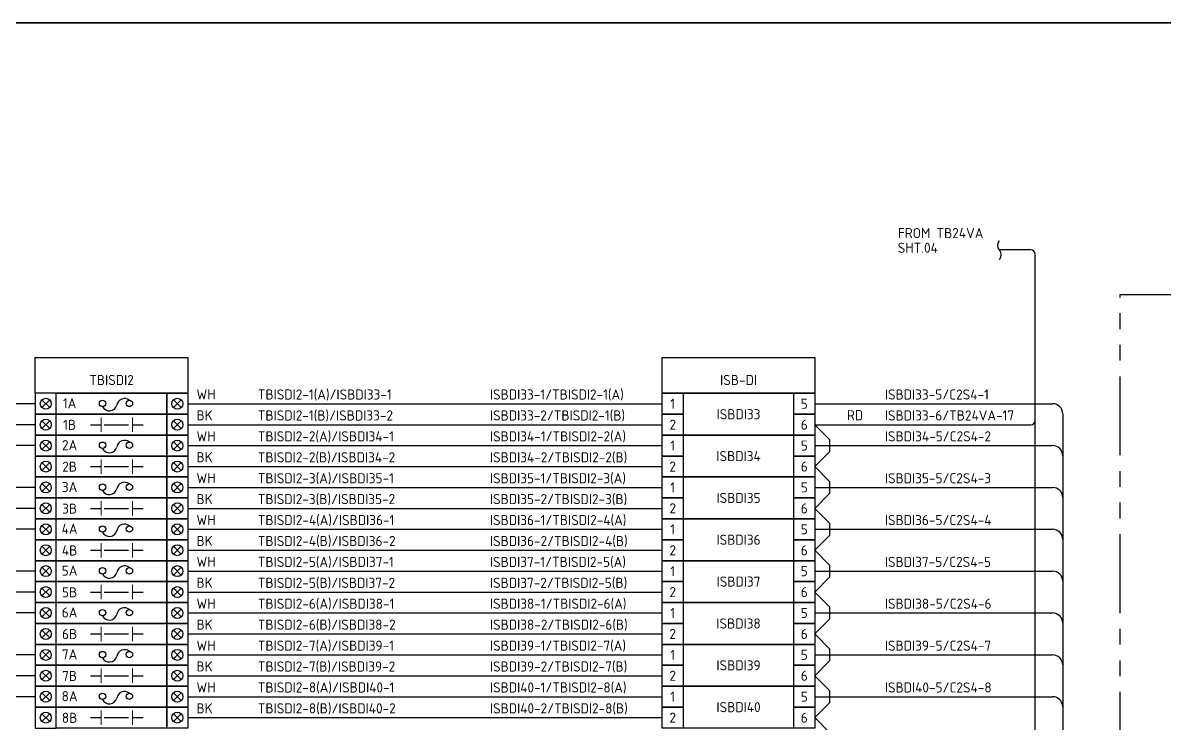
# Model space of a CAD drawing. Header units: inches. Extents: x 579627 to 667544, y 458630 to 507164.
# Drawn here: x 629398 to 630756, y 495412 to 496244 of the extents above; entities that cross this region are included whole.
import ezdxf
from ezdxf.enums import TextEntityAlignment as Align

# ---------------------------------------------------------------- set-up
doc = ezdxf.new("R2010")
doc.units = ezdxf.units.IN
doc.header["$MEASUREMENT"] = 0
doc.linetypes.add('PHANTOM2', pattern=[1.25, 0.625, -0.125, 0.125, -0.125, 0.125, -0.125])
for name, color, linetype in [('ASHADE', 7, 'Continuous'), ('HELPPOINT', 7, 'Continuous'), ('power', 7, 'Continuous')]:
    doc.layers.add(name, color=color, linetype=linetype)
doc.styles.add('HTX11', font='O8111901')
doc.styles.add('ISO3098B', font='ISO3098B.shx')

# ---------------------------------------------------------------- blocks, each defined once
blk = doc.blocks.new('TPA')
at = {"layer": 'HELPPOINT', "color": 4, "lineweight": 35}
blk.add_line((562706.8, 505019.3), (567131, 505019.3), dxfattribs=at)
blk.add_line((562706.8, 505019.3), (567131, 505019.3), dxfattribs=at)
at = {"style": 'HTX11'}
for tag, p in [('A', (566704.3, 502037.1)), ('B', (567038.2, 501963.3))]:
    blk.add_attdef(tag, text='', height=16.8, dxfattribs=at).set_placement(p, align=Align.MIDDLE_CENTER)
blk = doc.blocks.new('ISBDI')
at = {"color": 2}
for points in [[(616946.7, 495803.9), (616971.5, 495803.9), (616971.5, 495779.1), (616946.7, 495779.1)], [(616946.7, 495803.9), (617128, 495803.9), (617128, 495754.2), (616946.7, 495754.2)], [(617103.1, 495803.9), (617128, 495803.9), (617128, 495779.1), (617103.1, 495779.1)], [(616946.7, 495779.1), (616971.5, 495779.1), (616971.5, 495754.2), (616946.7, 495754.2)], [(617103.1, 495779.1), (617128, 495779.1), (617128, 495754.2), (617103.1, 495754.2)]]:
    blk.add_lwpolyline(points, close=True, dxfattribs=at)
at = {"color": 0, "style": 'ISO3098B'}
for s, p in [('1', (616959.1, 495791.5)), ('5', (617115.6, 495791.5)), ('2', (616959.1, 495766.6)), ('6', (617115.6, 495766.6))]:
    blk.add_text(s, height=12, dxfattribs=at).set_placement(p, align=Align.MIDDLE)

msp = doc.modelspace()

# ---------------------------------------------------------------- linework, layer by layer
at = {"color": 1}
for p, q in [((630597.3, 495974.2), (630560.1, 495974.2)), ((630602.3, 494976.1), (630602.3, 495969.2)), ((629430.4, 495796.1), (629421.1, 495786.9)), ((629421.1, 495796.1), (629430.4, 495786.9)), ((629577.6, 495796.1), (629586.9, 495786.9)), ((629586.9, 495796.1), (629577.6, 495786.9)), ((630340.3, 495766.6), (630357.9, 495749)), ((630340.3, 495766.6), (630597.3, 495766.6)), ((629430.4, 495746.4), (629421.1, 495737.1)), ((629421.1, 495746.4), (629430.4, 495737.1)), ((629577.6, 495746.4), (629586.9, 495737.1)), ((629586.9, 495746.4), (629577.6, 495737.1)), ((630357.9, 495749), (630357.9, 495734.5)), ((630340.3, 495716.9), (630357.9, 495734.5)), ((630340.3, 495716.9), (630357.9, 495699.3)), ((629430.4, 495696.7), (629421.1, 495687.4)), ((629421.1, 495696.7), (629430.4, 495687.4)), ((629577.6, 495696.7), (629586.9, 495687.4)), ((629586.9, 495696.7), (629577.6, 495687.4)), ((630357.9, 495699.3), (630357.9, 495684.8)), ((630340.3, 495667.2), (630357.9, 495684.8)), ((630340.3, 495667.2), (630357.9, 495649.6)), ((629430.4, 495646.9), (629421.1, 495637.7)), ((629421.1, 495646.9), (629430.4, 495637.7)), ((629577.6, 495646.9), (629586.9, 495637.7)), ((629586.9, 495646.9), (629577.6, 495637.7)), ((630357.9, 495649.6), (630357.9, 495635)), ((630340.3, 495617.5), (630357.9, 495635)), ((630340.3, 495617.5), (630357.9, 495599.9)), ((629430.4, 495597.2), (629421.1, 495588)), ((629421.1, 495597.2), (629430.4, 495588)), ((629577.6, 495597.2), (629586.9, 495588)), ((629586.9, 495597.2), (629577.6, 495588)), ((630357.9, 495599.9), (630357.9, 495585.3)), ((630340.3, 495567.7), (630357.9, 495585.3)), ((630340.3, 495567.7), (630357.9, 495550.2)), ((629430.4, 495547.5), (629421.1, 495538.2)), ((629421.1, 495547.5), (629430.4, 495538.2)), ((629577.6, 495547.5), (629586.9, 495538.2)), ((629586.9, 495547.5), (629577.6, 495538.2)), ((630357.9, 495550.2), (630357.9, 495535.6)), ((630340.3, 495518), (630357.9, 495535.6)), ((630340.3, 495518), (630357.9, 495500.4)), ((629430.4, 495497.8), (629421.1, 495488.5)), ((629421.1, 495497.8), (629430.4, 495488.5)), ((629577.6, 495497.8), (629586.9, 495488.5)), ((629586.9, 495497.8), (629577.6, 495488.5)), ((630357.9, 495500.4), (630357.9, 495485.9)), ((630340.3, 495468.3), (630357.9, 495485.9)), ((630340.3, 495468.3), (630357.9, 495450.7)), ((629430.4, 495448), (629421.1, 495438.8)), ((629421.1, 495448), (629430.4, 495438.8)), ((629577.6, 495448), (629586.9, 495438.8)), ((629586.9, 495448), (629577.6, 495438.8)), ((630357.9, 495450.7), (630357.9, 495436.1)), ((630340.3, 495418.6), (630357.9, 495436.1)), ((630340.3, 495418.6), (630357.9, 495401))]:
    msp.add_line(p, q, dxfattribs=at)
at = {"color": 4}
for p, q in [((629413.3, 495791.5), (628827.3, 495791.5)), ((629594.7, 495791.5), (630159, 495791.5)), ((630340.3, 495791.5), (630623.3, 495791.5)), ((630635.3, 495779.5), (630635.3, 494121)), ((629413.3, 495741.8), (628827.3, 495741.8)), ((629594.7, 495741.8), (630159, 495741.8)), ((630340.3, 495741.8), (630623.3, 495741.8)), ((629413.3, 495692), (628827.3, 495692)), ((629594.7, 495692), (630159, 495692)), ((630340.3, 495692), (630623.3, 495692)), ((629413.3, 495642.3), (628827.3, 495642.3)), ((629594.7, 495642.3), (630159, 495642.3)), ((630340.3, 495642.3), (630623.3, 495642.3)), ((629413.3, 495592.6), (628827.3, 495592.6)), ((629594.7, 495592.6), (630159, 495592.6)), ((630340.3, 495592.6), (630623.3, 495592.6)), ((629413.3, 495542.9), (628827.3, 495542.9)), ((629594.7, 495542.9), (630159, 495542.9)), ((630340.3, 495542.9), (630623.3, 495542.9)), ((629413.3, 495493.1), (628827.3, 495493.1)), ((629594.7, 495493.1), (630159, 495493.1)), ((630340.3, 495493.1), (630623.3, 495493.1)), ((629413.3, 495443.4), (628827.3, 495443.4)), ((629594.7, 495443.4), (630159, 495443.4)), ((630340.3, 495443.4), (630623.3, 495443.4))]:
    msp.add_line(p, q, dxfattribs=at)
at = {"color": 0, "lineweight": 9}
for p, q in [((629491.5, 495758.1), (629491.5, 495775.2)), ((629529, 495758.1), (629529, 495775.2)), ((629491.5, 495708.4), (629491.5, 495725.4)), ((629529, 495708.4), (629529, 495725.4)), ((629491.5, 495658.6), (629491.5, 495675.7)), ((629529, 495658.6), (629529, 495675.7)), ((629491.5, 495608.9), (629491.5, 495626)), ((629529, 495608.9), (629529, 495626)), ((629491.5, 495559.2), (629491.5, 495576.3)), ((629529, 495559.2), (629529, 495576.3)), ((629491.5, 495509.5), (629491.5, 495526.5)), ((629529, 495509.5), (629529, 495526.5)), ((629491.5, 495459.8), (629491.5, 495476.8)), ((629529, 495459.8), (629529, 495476.8)), ((629491.5, 495410), (629491.5, 495427.1)), ((629529, 495410), (629529, 495427.1))]:
    msp.add_line(p, q, dxfattribs=at)
at = {"color": 0}
for p, q in [((629413.3, 495766.6), (628827.3, 495766.6)), ((629430.4, 495771.3), (629421.1, 495762)), ((629421.1, 495771.3), (629430.4, 495762)), ((629479, 495766.6), (629491.5, 495766.6)), ((629495.4, 495766.6), (629524, 495766.6)), ((629529, 495766.6), (629541.6, 495766.6)), ((629577.6, 495771.3), (629586.9, 495762)), ((629586.9, 495771.3), (629577.6, 495762)), ((629594.7, 495766.6), (630159, 495766.6)), ((629430.4, 495721.5), (629421.1, 495712.3)), ((629421.1, 495721.5), (629430.4, 495712.3)), ((629577.6, 495721.5), (629586.9, 495712.3)), ((629586.9, 495721.5), (629577.6, 495712.3)), ((629479, 495716.9), (629491.5, 495716.9)), ((629495.4, 495716.9), (629524, 495716.9)), ((629529, 495716.9), (629541.6, 495716.9)), ((629594.7, 495716.9), (630159, 495716.9)), ((629413.3, 495667.2), (628827.3, 495667.2)), ((629430.4, 495671.8), (629421.1, 495662.6)), ((629421.1, 495671.8), (629430.4, 495662.6)), ((629479, 495667.2), (629491.5, 495667.2)), ((629495.4, 495667.2), (629524, 495667.2)), ((629529, 495667.2), (629541.6, 495667.2)), ((629577.6, 495671.8), (629586.9, 495662.6)), ((629586.9, 495671.8), (629577.6, 495662.6)), ((629594.7, 495667.2), (630159, 495667.2)), ((629430.4, 495622.1), (629421.1, 495612.8)), ((629421.1, 495622.1), (629430.4, 495612.8)), ((629479, 495617.5), (629491.5, 495617.5)), ((629495.4, 495617.5), (629524, 495617.5)), ((629529, 495617.5), (629541.6, 495617.5)), ((629577.6, 495622.1), (629586.9, 495612.8)), ((629586.9, 495622.1), (629577.6, 495612.8)), ((629594.7, 495617.5), (630159, 495617.5)), ((629430.4, 495572.4), (629421.1, 495563.1)), ((629421.1, 495572.4), (629430.4, 495563.1)), ((629577.6, 495572.4), (629586.9, 495563.1)), ((629586.9, 495572.4), (629577.6, 495563.1)), ((629413.3, 495567.7), (628827.3, 495567.7)), ((629479, 495567.7), (629491.5, 495567.7)), ((629495.4, 495567.7), (629524, 495567.7)), ((629529, 495567.7), (629541.6, 495567.7)), ((629594.7, 495567.7), (630159, 495567.7)), ((629430.4, 495522.6), (629421.1, 495513.4)), ((629421.1, 495522.6), (629430.4, 495513.4)), ((629479, 495518), (629491.5, 495518)), ((629495.4, 495518), (629524, 495518)), ((629529, 495518), (629541.6, 495518)), ((629577.6, 495522.6), (629586.9, 495513.4)), ((629586.9, 495522.6), (629577.6, 495513.4)), ((629594.7, 495518), (630159, 495518)), ((629413.3, 495468.3), (628827.3, 495468.3)), ((629430.4, 495472.9), (629421.1, 495463.7)), ((629421.1, 495472.9), (629430.4, 495463.7)), ((629479, 495468.3), (629491.5, 495468.3)), ((629495.4, 495468.3), (629524, 495468.3)), ((629529, 495468.3), (629541.6, 495468.3)), ((629577.6, 495472.9), (629586.9, 495463.7)), ((629586.9, 495472.9), (629577.6, 495463.7)), ((629594.7, 495468.3), (630159, 495468.3)), ((629430.4, 495423.2), (629421.1, 495413.9)), ((629421.1, 495423.2), (629430.4, 495413.9)), ((629577.6, 495423.2), (629586.9, 495413.9)), ((629586.9, 495423.2), (629577.6, 495413.9)), ((629479, 495418.6), (629491.5, 495418.6)), ((629495.4, 495418.6), (629524, 495418.6)), ((629529, 495418.6), (629541.6, 495418.6)), ((629594.7, 495418.6), (630159, 495418.6))]:
    msp.add_line(p, q, dxfattribs=at)
at = {"color": 1}
msp.add_lwpolyline([(630560.1, 495963.1, 0.351), (630560.1, 495974.2, -0.351), (630560.1, 495985.3, 2.081666)], format="xyb", dxfattribs=at)
at = {"color": 4}
for points in [[(629413.3, 495846.4), (629594.7, 495846.4), (629594.7, 495803.9), (629413.3, 495803.9)], [(630159, 495846.4), (630340.3, 495846.4), (630340.3, 495803.9), (630159, 495803.9)]]:
    msp.add_lwpolyline(points, close=True, dxfattribs=at)
at = {"color": 0, "const_width": 0.3}
for points in [[(629413.3, 495803.9), (629594.7, 495803.9), (629594.7, 495754.2), (629413.3, 495754.2), (629413.3, 495803.9)], [(629413.3, 495754.2), (629594.7, 495754.2), (629594.7, 495704.5), (629413.3, 495704.5), (629413.3, 495754.2)], [(629413.3, 495704.5), (629594.7, 495704.5), (629594.7, 495654.7), (629413.3, 495654.7), (629413.3, 495704.5)], [(629413.3, 495654.7), (629594.7, 495654.7), (629594.7, 495605), (629413.3, 495605), (629413.3, 495654.7)], [(629413.3, 495605), (629594.7, 495605), (629594.7, 495555.3), (629413.3, 495555.3), (629413.3, 495605)], [(629413.3, 495555.3), (629594.7, 495555.3), (629594.7, 495505.6), (629413.3, 495505.6), (629413.3, 495555.3)], [(629413.3, 495505.6), (629594.7, 495505.6), (629594.7, 495455.9), (629413.3, 495455.9), (629413.3, 495505.6)], [(629413.3, 495455.9), (629594.7, 495455.9), (629594.7, 495406.1), (629413.3, 495406.1), (629413.3, 495455.9)]]:
    msp.add_lwpolyline(points, dxfattribs=at)
at = {"color": 1}
for points in [[(629438.2, 495803.9), (629413.3, 495803.9), (629413.3, 495779.1), (629438.2, 495779.1)], [(629438.2, 495803.9), (629569.8, 495803.9), (629569.8, 495779.1), (629438.2, 495779.1)], [(629569.8, 495803.9), (629594.7, 495803.9), (629594.7, 495779.1), (629569.8, 495779.1)], [(629438.2, 495754.2), (629413.3, 495754.2), (629413.3, 495729.3), (629438.2, 495729.3)], [(629438.2, 495754.2), (629569.8, 495754.2), (629569.8, 495729.3), (629438.2, 495729.3)], [(629569.8, 495754.2), (629594.7, 495754.2), (629594.7, 495729.3), (629569.8, 495729.3)], [(629438.2, 495704.5), (629413.3, 495704.5), (629413.3, 495679.6), (629438.2, 495679.6)], [(629438.2, 495704.5), (629569.8, 495704.5), (629569.8, 495679.6), (629438.2, 495679.6)], [(629569.8, 495704.5), (629594.7, 495704.5), (629594.7, 495679.6), (629569.8, 495679.6)], [(629438.2, 495654.7), (629413.3, 495654.7), (629413.3, 495629.9), (629438.2, 495629.9)], [(629438.2, 495654.7), (629569.8, 495654.7), (629569.8, 495629.9), (629438.2, 495629.9)], [(629569.8, 495654.7), (629594.7, 495654.7), (629594.7, 495629.9), (629569.8, 495629.9)], [(629438.2, 495605), (629413.3, 495605), (629413.3, 495580.2), (629438.2, 495580.2)], [(629438.2, 495605), (629569.8, 495605), (629569.8, 495580.2), (629438.2, 495580.2)], [(629569.8, 495605), (629594.7, 495605), (629594.7, 495580.2), (629569.8, 495580.2)], [(629438.2, 495555.3), (629413.3, 495555.3), (629413.3, 495530.4), (629438.2, 495530.4)], [(629438.2, 495555.3), (629569.8, 495555.3), (629569.8, 495530.4), (629438.2, 495530.4)], [(629569.8, 495555.3), (629594.7, 495555.3), (629594.7, 495530.4), (629569.8, 495530.4)], [(629438.2, 495505.6), (629413.3, 495505.6), (629413.3, 495480.7), (629438.2, 495480.7)], [(629438.2, 495505.6), (629569.8, 495505.6), (629569.8, 495480.7), (629438.2, 495480.7)], [(629569.8, 495505.6), (629594.7, 495505.6), (629594.7, 495480.7), (629569.8, 495480.7)], [(629438.2, 495455.9), (629413.3, 495455.9), (629413.3, 495431), (629438.2, 495431)], [(629438.2, 495455.9), (629569.8, 495455.9), (629569.8, 495431), (629438.2, 495431)], [(629569.8, 495455.9), (629594.7, 495455.9), (629594.7, 495431), (629569.8, 495431)]]:
    msp.add_lwpolyline(points, close=True, dxfattribs=at)
at = {"color": 0}
for points in [[(629438.2, 495779.1), (629413.3, 495779.1), (629413.3, 495754.2), (629438.2, 495754.2)], [(629438.2, 495779.1), (629569.8, 495779.1), (629569.8, 495754.2), (629438.2, 495754.2)], [(629569.8, 495779.1), (629594.7, 495779.1), (629594.7, 495754.2), (629569.8, 495754.2)], [(629438.2, 495729.3), (629413.3, 495729.3), (629413.3, 495704.5), (629438.2, 495704.5)], [(629438.2, 495729.3), (629569.8, 495729.3), (629569.8, 495704.5), (629438.2, 495704.5)], [(629569.8, 495729.3), (629594.7, 495729.3), (629594.7, 495704.5), (629569.8, 495704.5)], [(629438.2, 495679.6), (629413.3, 495679.6), (629413.3, 495654.7), (629438.2, 495654.7)], [(629438.2, 495679.6), (629569.8, 495679.6), (629569.8, 495654.7), (629438.2, 495654.7)], [(629569.8, 495679.6), (629594.7, 495679.6), (629594.7, 495654.7), (629569.8, 495654.7)], [(629438.2, 495629.9), (629413.3, 495629.9), (629413.3, 495605), (629438.2, 495605)], [(629438.2, 495629.9), (629569.8, 495629.9), (629569.8, 495605), (629438.2, 495605)], [(629569.8, 495629.9), (629594.7, 495629.9), (629594.7, 495605), (629569.8, 495605)], [(629438.2, 495580.2), (629413.3, 495580.2), (629413.3, 495555.3), (629438.2, 495555.3)], [(629438.2, 495580.2), (629569.8, 495580.2), (629569.8, 495555.3), (629438.2, 495555.3)], [(629569.8, 495580.2), (629594.7, 495580.2), (629594.7, 495555.3), (629569.8, 495555.3)], [(629438.2, 495530.4), (629413.3, 495530.4), (629413.3, 495505.6), (629438.2, 495505.6)], [(629438.2, 495530.4), (629569.8, 495530.4), (629569.8, 495505.6), (629438.2, 495505.6)], [(629569.8, 495530.4), (629594.7, 495530.4), (629594.7, 495505.6), (629569.8, 495505.6)], [(629438.2, 495480.7), (629413.3, 495480.7), (629413.3, 495455.9), (629438.2, 495455.9)], [(629438.2, 495480.7), (629569.8, 495480.7), (629569.8, 495455.9), (629438.2, 495455.9)], [(629569.8, 495480.7), (629594.7, 495480.7), (629594.7, 495455.9), (629569.8, 495455.9)], [(629438.2, 495431), (629413.3, 495431), (629413.3, 495406.1), (629438.2, 495406.1)], [(629438.2, 495431), (629569.8, 495431), (629569.8, 495406.1), (629438.2, 495406.1)], [(629569.8, 495431), (629594.7, 495431), (629594.7, 495406.1), (629569.8, 495406.1)]]:
    msp.add_lwpolyline(points, close=True, dxfattribs=at)
at = {"color": 1}
for centre in [(629425.8, 495791.5), (629582.2, 495791.5), (629425.8, 495741.8), (629582.2, 495741.8), (629425.8, 495692), (629582.2, 495692), (629425.8, 495642.3), (629582.2, 495642.3), (629425.8, 495592.6), (629582.2, 495592.6), (629425.8, 495542.9), (629582.2, 495542.9), (629425.8, 495493.1), (629582.2, 495493.1), (629425.8, 495443.4), (629582.2, 495443.4)]:
    msp.add_circle(centre, 6.54, dxfattribs=at)
at = {"color": 0}
for centre in [(629425.8, 495766.6), (629582.2, 495766.6), (629425.8, 495716.9), (629582.2, 495716.9), (629425.8, 495667.2), (629582.2, 495667.2), (629425.8, 495617.5), (629582.2, 495617.5), (629425.8, 495567.7), (629582.2, 495567.7), (629425.8, 495518), (629582.2, 495518), (629425.8, 495468.3), (629582.2, 495468.3), (629425.8, 495418.6), (629582.2, 495418.6)]:
    msp.add_circle(centre, 6.54, dxfattribs=at)
at = {"color": 1}
for centre, start, end in [((630597.3, 495969.2), 0, 90), ((630597.3, 495771.6), 270, 0)]:
    msp.add_arc(centre, 5, start, end, dxfattribs=at)
at = {"color": 4}
for centre in [(630623.3, 495779.5), (630623.3, 495729.8), (630623.3, 495680), (630623.3, 495630.3), (630623.3, 495580.6), (630623.3, 495530.9), (630623.3, 495481.1), (630623.3, 495431.4)]:
    msp.add_arc(centre, 12, 0, 90, dxfattribs=at)
at = {"layer": 'ASHADE', "color": 2, "linetype": 'PHANTOM2', "ltscale": 150}
for p, q in [((630703.4, 494605.3), (630703.4, 495921.4)), ((630703.4, 495921.4), (631889.1, 495921.4))]:
    msp.add_line(p, q, dxfattribs=at)
at = {"layer": 'power', "color": 1}
for centre in [(629493.3, 495791.9), (629525.2, 495791.9), (629493.3, 495742.2), (629525.2, 495742.2), (629493.3, 495692.4), (629525.2, 495692.4), (629493.3, 495642.7), (629525.2, 495642.7), (629493.3, 495593), (629525.2, 495593), (629493.3, 495543.3), (629525.2, 495543.3), (629493.3, 495493.5), (629525.2, 495493.5), (629493.3, 495443.8), (629525.2, 495443.8)]:
    msp.add_circle(centre, 3.81, dxfattribs=at)
for centre, radius, start, end in [((629501.4, 495792.1), 9.07, 206.1634, 346.0383), ((629519.4, 495788.5), 9.24, 51.1309, 171.3254), ((629519.4, 495738.8), 9.24, 51.1309, 171.3254), ((629501.4, 495742.3), 9.07, 206.1634, 346.0383), ((629519.4, 495689), 9.24, 51.1309, 171.3254), ((629501.4, 495692.6), 9.07, 206.1634, 346.0383), ((629501.4, 495642.9), 9.07, 206.1634, 346.0383), ((629519.4, 495639.3), 9.24, 51.1309, 171.3254), ((629519.4, 495589.6), 9.24, 51.1309, 171.3254), ((629501.4, 495593.2), 9.07, 206.1634, 346.0383), ((629501.4, 495543.5), 9.07, 206.1634, 346.0383), ((629519.4, 495539.9), 9.24, 51.1309, 171.3254), ((629501.4, 495493.7), 9.07, 206.1634, 346.0383), ((629519.4, 495490.1), 9.24, 51.1309, 171.3254), ((629519.4, 495440.4), 9.24, 51.1309, 171.3254), ((629501.4, 495444), 9.07, 206.1634, 346.0383)]:
    msp.add_arc(centre, radius, start, end, dxfattribs=at)

# ---------------------------------------------------------------- block references
at = {"xscale": 0.8800000000046566, "yscale": 0.8800000000046566, "zscale": 0.8800000000000001}
msp.add_blockref('TPA', (132992.5, 51827.1), dxfattribs=at)
at = {"color": 0}
for p in [(13212.3, 0), (13212.3, -49.7), (13212.3, -99.4), (13212.3, -149.2), (13212.3, -198.9), (13212.3, -248.6), (13212.3, -298.3), (13212.3, -348.1)]:
    msp.add_blockref('ISBDI', p, dxfattribs=at)

# ---------------------------------------------------------------- texts
at = {"color": 1, "style": 'ISO3098B'}
for s, p in [('FROM TB24VA', (630439.2, 495988.3)), ('SHT.04', (630439, 495970.8)), ('RD', (630378.6, 495771.9)), ('ISBDI33-6/TB24VA-17', (630423.7, 495771.6))]:
    msp.add_text(s, height=12, dxfattribs=at).set_placement(p)
at = {"color": 4, "style": 'ISO3098B'}
for s, p in [('TBISDI2', (629504, 495819.7)), ('ISB-DI', (630249.7, 495819.7))]:
    msp.add_text(s, height=12, dxfattribs=at).set_placement(p, align=Align.MIDDLE_CENTER)
for s, p in [('WH', (629605, 495796.6)), ('TBISDI2-1(A)/ISBDI33-1', (629678, 495796.5)), ('ISBDI33-1/TBISDI2-1(A)', (629954, 495796.5)), ('ISBDI33-5/C2S4-1', (630423.7, 495796.5)), ('WH', (629605, 495746.8)), ('TBISDI2-2(A)/ISBDI34-1', (629678, 495746.8)), ('ISBDI34-1/TBISDI2-2(A)', (629954, 495746.8)), ('ISBDI34-5/C2S4-2', (630423.7, 495746.8)), ('WH', (629605, 495697.1)), ('TBISDI2-3(A)/ISBDI35-1', (629678, 495697)), ('ISBDI35-1/TBISDI2-3(A)', (629954, 495697)), ('ISBDI35-5/C2S4-3', (630423.7, 495697)), ('WH', (629605, 495647.4)), ('TBISDI2-4(A)/ISBDI36-1', (629678, 495647.3)), ('ISBDI36-1/TBISDI2-4(A)', (629954, 495647.3)), ('ISBDI36-5/C2S4-4', (630423.7, 495647.3)), ('WH', (629605, 495597.7)), ('TBISDI2-5(A)/ISBDI37-1', (629678, 495597.6)), ('ISBDI37-1/TBISDI2-5(A)', (629954, 495597.6)), ('ISBDI37-5/C2S4-5', (630423.7, 495597.6)), ('WH', (629605, 495547.9)), ('TBISDI2-6(A)/ISBDI38-1', (629678, 495547.9)), ('ISBDI38-1/TBISDI2-6(A)', (629954, 495547.9)), ('ISBDI38-5/C2S4-6', (630423.7, 495547.9)), ('WH', (629605, 495498.2)), ('TBISDI2-7(A)/ISBDI39-1', (629678, 495498.1)), ('ISBDI39-1/TBISDI2-7(A)', (629954, 495498.1)), ('ISBDI39-5/C2S4-7', (630423.7, 495498.1)), ('WH', (629605, 495448.5)), ('TBISDI2-8(A)/ISBDI40-1', (629678, 495448.4)), ('ISBDI40-1/TBISDI2-8(A)', (629954, 495448.4)), ('ISBDI40-5/C2S4-8', (630423.7, 495448.4))]:
    msp.add_text(s, height=12, dxfattribs=at).set_placement(p)
at = {"color": 0, "style": 'ISO3098B'}
for s, p in [('BK', (629605, 495771.7)), ('TBISDI2-1(B)/ISBDI33-2', (629678, 495771.6)), ('ISBDI33-2/TBISDI2-1(B)', (629954, 495771.6)), ('BK', (629605, 495722)), ('TBISDI2-2(B)/ISBDI34-2', (629678, 495721.9)), ('ISBDI34-2/TBISDI2-2(B)', (629954, 495721.9)), ('BK', (629605, 495672.2)), ('TBISDI2-3(B)/ISBDI35-2', (629678, 495672.2)), ('ISBDI35-2/TBISDI2-3(B)', (629954, 495672.2)), ('BK', (629605, 495622.5)), ('TBISDI2-4(B)/ISBDI36-2', (629678, 495622.4)), ('ISBDI36-2/TBISDI2-4(B)', (629954, 495622.4)), ('BK', (629605, 495572.8)), ('TBISDI2-5(B)/ISBDI37-2', (629678, 495572.7)), ('ISBDI37-2/TBISDI2-5(B)', (629954, 495572.7)), ('BK', (629605, 495523.1)), ('TBISDI2-6(B)/ISBDI38-2', (629678, 495523)), ('ISBDI38-2/TBISDI2-6(B)', (629954, 495523)), ('BK', (629605, 495473.4)), ('TBISDI2-7(B)/ISBDI39-2', (629678, 495473.3)), ('ISBDI39-2/TBISDI2-7(B)', (629954, 495473.3)), ('BK', (629605, 495423.6)), ('TBISDI2-8(B)/ISBDI40-2', (629678, 495423.6)), ('ISBDI40-2/TBISDI2-8(B)', (629954, 495423.6))]:
    msp.add_text(s, height=12, dxfattribs=at).set_placement(p)
at = {"color": 6, "style": 'ISO3098B'}
for s, p in [('ISBDI33', (630249.7, 495779.1)), ('ISBDI34', (630249.7, 495729.3)), ('ISBDI35', (630249.7, 495679.6)), ('ISBDI36', (630249.7, 495629.9)), ('ISBDI37', (630249.7, 495580.2)), ('ISBDI38', (630249.7, 495530.4)), ('ISBDI39', (630249.7, 495480.7)), ('ISBDI40', (630249.7, 495431))]:
    msp.add_text(s, height=12, dxfattribs=at).set_placement(p, align=Align.MIDDLE_CENTER)
at = {"layer": 'power', "color": 0, "style": 'ISO3098B'}
for s, p in [('1A', (629454.1, 495792.1)), ('1B', (629454.1, 495766.4)), ('2A', (629454.1, 495742.3)), ('2B', (629454.1, 495716.7)), ('3A', (629454.1, 495692.6)), ('3B', (629454.1, 495666.9)), ('4A', (629454.1, 495642.9)), ('4B', (629454.1, 495617.2)), ('5A', (629454.1, 495593.2)), ('5B', (629454.1, 495567.5)), ('6A', (629454.1, 495543.5)), ('6B', (629454.1, 495517.8)), ('7A', (629454.1, 495493.7)), ('7B', (629454.1, 495468.1)), ('8A', (629454.1, 495444)), ('8B', (629454.1, 495418.3))]:
    msp.add_text(s, height=12.02, dxfattribs=at).set_placement(p, align=Align.MIDDLE_CENTER)

doc.saveas('drawing.dxf')
